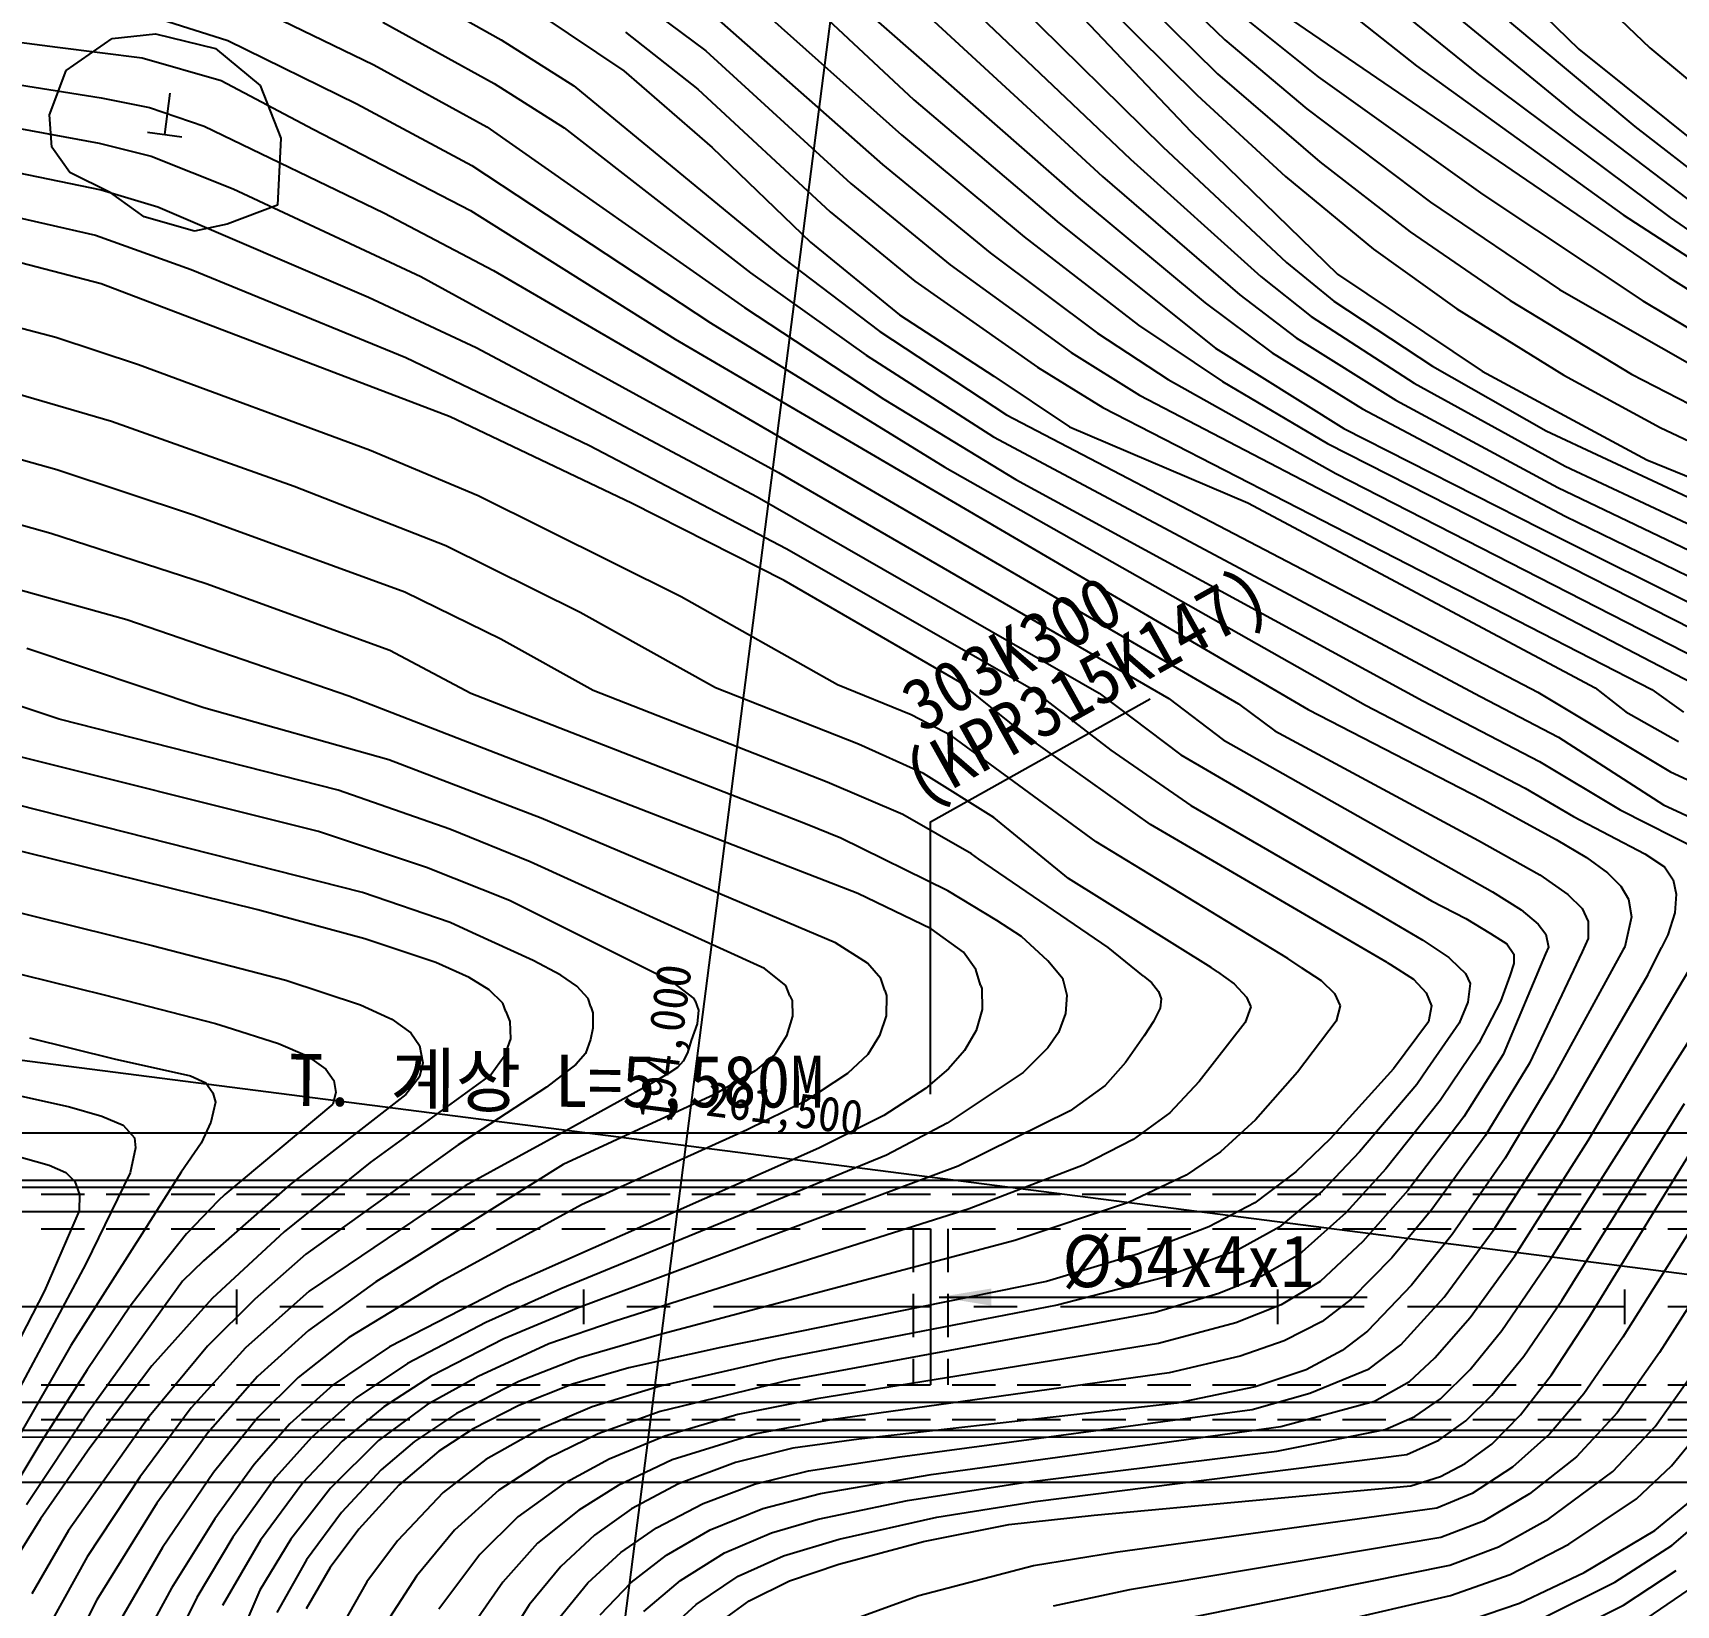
# Model space of a CAD drawing. Header units: millimetres. Extents: x 5094 to 5890, y 1103 to 1807.
# Drawn here: x 5527.5 to 5622.2, y 1453.8 to 1544.4 of the extents above; entities that cross this region are included whole.
import ezdxf
from ezdxf.enums import TextEntityAlignment as Align
from ezdxf.xclip import XClip

# ---------------------------------------------------------------- set-up
doc = ezdxf.new("R2010")
doc.units = ezdxf.units.MM
doc.header["$LTSCALE"] = 10
doc.header["$MEASUREMENT"] = 0
doc.header["$XCLIPFRAME"] = 2
doc.linetypes.add('CENTER', pattern=[2, 1.25, -0.25, 0.25, -0.25])
doc.linetypes.add('HIDDEN', pattern=[0.375, 0.25, -0.125])
doc.layers.add('TZ-BASE', color=253, linetype='Continuous')
doc.layers.add('TZ-CABL', color=4, linetype='Continuous')
doc.styles.add('GR', font='GulimChe.ttf')
doc.styles.add('HANA', font='GulimChe.ttf')
doc.styles.get("Standard").update_dxf_attribs({"font": 'GulimChe.ttf'})
doc.linetypes.add('ZIGZAG', pattern='A,0.0001,-0.2,[131,ltypeshp.shx,S=0.2,R=0,X=-0.2,Y=0],-0.4,[131,ltypeshp.shx,S=0.2,R=180,X=0.2,Y=0],-0.2', length=0.8001)
doc.dimstyles.get("Standard").update_dxf_attribs({"dimtxt": 0.18, "dimasz": 0.18, "dimexe": 0.18, "dimexo": 0.0625, "dimgap": 0.09, "dimtad": 0, "dimtih": 1, "dimtoh": 1, "dimdec": 4, "dimzin": 0, "dimdsep": 46, "dimtxsty": 'Standard', "dimcen": 0.09, "dimadec": 0, "dimazin": 0, "dimtfac": 1, "dimtdec": 4, "dimtofl": 0, "dimtmove": 0, "dimatfit": 3, "dimfxl": 0, "dimtolj": 1, "dimtzin": 0, "dimarcsym": 0})

# ---------------------------------------------------------------- blocks, each defined once
blk = doc.blocks.new('JD-GGKLGFKGFK34FGKL')
at = {"layer": 'TZ-BASE'}
for p, q in [((362.222, -175), (407.649, 178.516)), ((409.966, 99.06, 225), (437.362, 72.49, 225)), ((405.11, 84.399, 218), (416.964, 73.028, 218)), ((403.073, 82.009, 216), (415.377, 69.826, 216)), ((405.074, 82.37, 217), (416.543, 71.069, 217)), ((391.392, 78.971, 211), (408.515, 63.946, 211)), ((401.356, 78.693, 214), (413.386, 66.86, 214)), ((399.364, 77.69, 213), (411.519, 66.146, 213)), ((397.106, 76.935, 212), (409.908, 65.154, 212)), ((420.947, 77.117, 221), (428, 71.522, 221)), ((423.913, 77.233, 222), (431.587, 71.018, 222)), ((436.937, 76.869, 226), (441.463, 72.563, 226)), ((369.527, 76.235, 204), (375.253, 73.028, 204)), ((389.084, 75.804, 209), (398.328, 67.543, 209)), ((391.528, 76.58, 210), (399.048, 69.569, 210)), ((360.883, 74.99, 202), (367.914, 71.577, 202)), ((383.242, 75.222, 207), (387.045, 72.384, 207)), ((386.632, 75.181, 208), (397.233, 65.827, 208)), ((407.781, 75.355, 215), (415.007, 67.734, 215)), ((428.766, 75.639, 223), (437.201, 68.734, 223)), ((355.679, 74.185, 201), (359.505, 72.978, 201)), ((368.447, 74.046, 203), (374.849, 70.502, 203)), ((377.545, 74.453, 205), (382.324, 71.244, 205)), ((418.016, 74.356, 219), (422.34, 70.884, 219)), ((420.378, 74.457, 220), (442.566, 59.327, 220)), ((433.371, 74.054, 224), (440.593, 68.019, 224)), ((344.359, 73.291, 200), (349.698, 72.605, 200)), ((350.196, 71.247, 196.257), (352.839, 73.096, 196.257)), ((352.839, 73.096, 196.257), (355.341, 73.374, 196.257)), ((355.341, 73.374, 196.257), (358.797, 72.514, 196.257)), ((359.505, 72.978, 201), (366.936, 69.333, 201)), ((375.253, 73.028, 204), (379.44, 70.38, 204)), ((382.417, 73.473, 206), (386.589, 70.175, 206)), ((416.964, 73.028, 218), (421.694, 69.038, 218)), ((349.698, 72.605, 200), (354.573, 71.979, 200)), ((354.573, 71.979, 200), (359.127, 70.686, 200)), ((358.797, 72.514, 196.257), (361.371, 70.396, 196.257)), ((387.045, 72.384, 207), (395.416, 64.742, 207)), ((437.362, 72.49, 225), (451.425, 61.205, 225)), ((441.463, 72.563, 226), (450.055, 65.368, 226)), ((339.368, 71.711, 199), (352.207, 69.675, 199)), ((349.237, 68.707, 196.257), (350.196, 71.247, 196.257)), ((367.914, 71.577, 202), (374.433, 68.006, 202)), ((382.324, 71.244, 205), (387.419, 66.814, 205)), ((416.543, 71.069, 217), (422.448, 65.989, 217)), ((428, 71.522, 221), (439.916, 62.928, 221)), ((359.127, 70.686, 200), (364.43, 67.881, 200)), ((361.371, 70.396, 196.257), (362.564, 67.351, 196.257)), ((374.849, 70.502, 203), (378.89, 67.955, 203)), ((379.44, 70.38, 204), (391.443, 60.487, 204)), ((386.589, 70.175, 206), (394.228, 63.104, 206)), ((422.34, 70.884, 219), (431.827, 64.115, 219)), ((431.587, 71.018, 222), (442.63, 62.774, 222)), ((336.373, 69.969, 198), (352.091, 67.064, 198)), ((352.207, 69.675, 199), (354.984, 69.114, 199)), ((355.869, 67.567, 197.834), (356.175, 69.948, 197.834)), ((366.936, 69.333, 201), (373.571, 65.784, 201)), ((399.048, 69.569, 210), (407.418, 62.449, 210)), ((415.377, 69.826, 216), (420.468, 65.143, 216)), ((349.356, 66.834, 196.257), (349.237, 68.707, 196.257)), ((354.984, 69.114, 199), (358.142, 68.041, 199)), ((421.694, 69.038, 218), (428.823, 63.67, 218)), ((437.201, 68.734, 223), (445.368, 62.518, 223)), ((354.878, 67.695, 197.834), (356.861, 67.44, 197.834)), ((358.142, 68.041, 199), (368.504, 63.054, 199)), ((362.564, 67.351, 196.257), (362.368, 63.499, 196.257)), ((364.43, 67.881, 200), (373.5, 63.177, 200)), ((374.433, 68.006, 202), (389.278, 57.595, 202)), ((378.89, 67.955, 203), (389.628, 59.596, 203)), ((398.328, 67.543, 209), (405.399, 61.66, 209)), ((415.007, 67.734, 215), (423.453, 59.525, 215)), ((440.593, 68.019, 224), (448.087, 62.205, 224)), ((350.408, 65.381, 196.257), (349.356, 66.834, 196.257)), ((352.091, 67.064, 198), (355.094, 66.324, 198)), ((355.094, 66.324, 198), (359.813, 64.437, 198)), ((387.419, 66.814, 205), (393.09, 61.367, 205)), ((413.386, 66.86, 214), (420.526, 60.182, 214)), ((345.901, 65.674, 197), (352.207, 64.374, 197)), ((352.762, 64.21, 196.257), (350.408, 65.381, 196.257)), ((373.571, 65.784, 201), (387.326, 56.704, 201)), ((397.233, 65.827, 208), (403.44, 60.742, 208)), ((411.519, 66.146, 213), (419.038, 59.383, 213)), ((422.448, 65.989, 217), (427.643, 61.959, 217)), ((359.813, 64.437, 198), (370.632, 59.378, 198)), ((395.416, 64.742, 207), (401.133, 60.05, 207)), ((409.908, 65.154, 212), (417.824, 58.32, 212)), ((420.468, 65.143, 216), (425.54, 60.951, 216)), ((342.868, 63.827, 196), (351.884, 61.755, 196)), ((352.207, 64.374, 197), (355.475, 63.388, 197)), ((354.691, 62.812, 196.257), (352.762, 64.21, 196.257)), ((362.368, 63.499, 196.257), (359.478, 62.395, 196.257)), ((408.515, 63.946, 211), (415.829, 57.864, 211)), ((428.823, 63.67, 218), (436.255, 58.639, 218)), ((431.827, 64.115, 219), (441.052, 57.983, 219)), ((357.583, 61.996, 196.257), (354.691, 62.812, 196.257)), ((355.475, 63.388, 197), (367.62, 58.187, 197)), ((368.504, 63.054, 199), (374.826, 59.722, 199)), ((373.5, 63.177, 200), (385.291, 55.763, 200)), ((394.228, 63.104, 206), (399.106, 59.117, 206)), ((439.916, 62.928, 221), (467.563, 45.006, 221)), ((442.63, 62.774, 222), (450.343, 57.458, 222)), ((351.884, 61.755, 196), (357.391, 59.789, 196)), ((359.478, 62.395, 196.257), (357.583, 61.996, 196.257)), ((405.399, 61.66, 209), (411.995, 56.574, 209)), ((407.418, 62.449, 210), (416.425, 55.247, 210)), ((427.643, 61.959, 217), (433.406, 58.004, 217)), ((352.213, 58.956, 195), (342.546, 61.467, 195)), ((393.09, 61.367, 205), (398.214, 57.17, 205)), ((403.44, 60.742, 208), (409.633, 56.114, 208)), ((425.54, 60.951, 216), (430.333, 57.516, 216)), ((357.391, 59.789, 196), (369.767, 54.713, 196)), ((374.826, 59.722, 199), (417.745, 34.747, 199)), ((391.443, 60.487, 204), (397.09, 56.207, 204)), ((401.133, 60.05, 207), (408.1, 55.008, 207)), ((420.526, 60.182, 214), (423.255, 57.951, 214)), ((372.318, 51.3, 195), (352.213, 58.956, 195)), ((370.632, 59.378, 198), (391.239, 48.075, 198)), ((389.628, 59.596, 203), (396.289, 54.839, 203)), ((399.106, 59.117, 206), (406.162, 54.15, 206)), ((419.038, 59.383, 213), (421.938, 57.067, 213)), ((423.453, 59.525, 215), (431.801, 53.918, 215)), ((442.566, 59.327, 220), (458.303, 49.335, 220)), ((349.597, 55.857, 194), (342.096, 57.818, 194)), ((367.62, 58.187, 197), (373.818, 55.289, 197)), ((415.829, 57.864, 211), (419.699, 54.978, 211)), ((417.824, 58.32, 212), (421.075, 55.853, 212)), ((423.255, 57.951, 214), (428.928, 54.212, 214)), ((433.406, 58.004, 217), (440.403, 53.754, 217)), ((436.255, 58.639, 218), (457.723, 46.365, 218)), ((441.052, 57.983, 219), (458.506, 47.539, 219)), ((389.278, 57.595, 202), (397.304, 52.315, 202)), ((398.214, 57.17, 205), (403.66, 53.639, 205)), ((421.938, 57.067, 213), (427.884, 53.232, 213)), ((430.333, 57.516, 216), (436.497, 53.704, 216)), ((387.326, 56.704, 201), (400.834, 48.39, 201)), ((397.09, 56.207, 204), (404.374, 51.416, 204)), ((409.633, 56.114, 208), (413.693, 53.446, 208)), ((411.995, 56.574, 209), (416.82, 53.334, 209)), ((354.357, 54.288, 194), (349.597, 55.857, 194)), ((373.818, 55.289, 197), (390.017, 46.675, 197)), ((385.291, 55.763, 200), (421.758, 34.434, 200)), ((408.1, 55.008, 207), (412.042, 52.543, 207)), ((416.425, 55.247, 210), (423.821, 50.626, 210)), ((419.699, 54.978, 211), (424.889, 51.746, 211)), ((421.075, 55.853, 212), (426.823, 52.247, 212)), ((367.668, 49.363, 194), (354.357, 54.288, 194)), ((369.767, 54.713, 196), (380.345, 49.642, 196)), ((396.289, 54.839, 203), (403.631, 50.147, 203)), ((406.162, 54.15, 206), (409.924, 51.825, 206)), ((428.928, 54.212, 214), (435.488, 50.477, 214)), ((352.796, 51.027, 193), (343.953, 53.61, 193)), ((403.66, 53.639, 205), (408.005, 50.721, 205)), ((413.693, 53.446, 208), (423.365, 48.024, 208)), ((416.82, 53.334, 209), (422.879, 49.758, 209)), ((427.884, 53.232, 213), (436.584, 48.444, 213)), ((431.801, 53.918, 215), (441.293, 48.813, 215)), ((436.497, 53.704, 216), (442.05, 50.669, 216)), ((440.403, 53.754, 217), (455.921, 45.726, 217)), ((397.304, 52.315, 202), (404.914, 47.685, 202)), ((412.042, 52.543, 207), (444.818, 35.476, 207)), ((426.823, 52.247, 212), (436.164, 47.221, 212)), ((382.777, 46.31, 195), (372.318, 51.3, 195)), ((404.374, 51.416, 204), (434.999, 35.421, 204)), ((409.924, 51.825, 206), (441.564, 35.572, 206)), ((424.889, 51.746, 211), (436.584, 45.574, 211)), ((349.655, 48.247, 192), (340.761, 50.717, 192)), ((363.328, 47.28, 193), (352.796, 51.027, 193)), ((408.005, 50.721, 205), (418.296, 46.332, 205)), ((423.821, 50.626, 210), (435.17, 44.85, 210)), ((435.488, 50.477, 214), (455.656, 41.071, 214)), ((442.05, 50.669, 216), (453.867, 45.119, 216)), ((373.943, 46.742, 194), (367.668, 49.363, 194)), ((380.345, 49.642, 196), (391.689, 43.701, 196)), ((403.631, 50.147, 203), (431.689, 35.175, 203)), ((422.879, 49.758, 209), (451.328, 35.285, 209)), ((80, 48.597), (700, -31.074)), ((400.834, 48.39, 201), (425.068, 34.681, 201)), ((436.584, 48.444, 213), (454.844, 39.869, 213)), ((441.293, 48.813, 215), (450.525, 45.036, 215)), ((357.594, 45.613, 192), (349.655, 48.247, 192)), ((391.239, 48.075, 198), (413.732, 35.061, 198)), ((404.914, 47.685, 202), (428.378, 34.928, 202)), ((423.365, 48.024, 208), (448.073, 35.38, 208)), ((349.298, 44.567, 191), (339.846, 47.23, 191)), ((372.074, 43.854, 193), (363.328, 47.28, 193)), ((385.628, 40.914, 194), (373.943, 46.742, 194)), ((390.017, 46.675, 197), (409.719, 35.374, 197)), ((436.164, 47.221, 212), (454.862, 38.262, 212)), ((369.71, 41.197, 192), (357.594, 45.613, 192)), ((391.559, 41.852, 195), (382.777, 46.31, 195)), ((418.296, 46.332, 205), (438.309, 35.668, 205)), ((436.584, 45.574, 211), (454.192, 36.989, 211)), ((358.252, 41.676, 191), (349.298, 44.567, 191)), ((435.17, 44.85, 210), (454.582, 35.189, 210)), ((379.817, 40.023, 193), (372.074, 43.854, 193)), ((391.689, 43.701, 196), (405.706, 35.687, 196)), ((353.688, 39.585, 190), (345.269, 41.935, 190)), ((368.852, 37.828, 191), (358.252, 41.676, 191)), ((401.693, 36.001, 195), (391.559, 41.852, 195)), ((375.233, 38.481, 192), (369.71, 41.197, 192)), ((394.649, 35.838, 194), (385.628, 40.914, 194)), ((387.604, 35.675, 193), (379.817, 40.023, 193)), ((366.471, 35.185, 190), (353.688, 39.585, 190)), ((358.133, 34.528, 189), (347.929, 37.941, 189)), ((380.56, 35.512, 192), (375.233, 38.481, 192)), ((373.515, 35.348, 191), (368.852, 37.828, 191)), ((349.796, 33.87, 188), (341.04, 36.771, 188)), ((405.764, 32.724, 195), (401.693, 36.001, 195)), ((395.812, 23.823, 190), (366.471, 35.185, 190)), ((392.804, 27.842, 191), (373.515, 35.348, 191)), ((394.041, 30.238, 192), (380.56, 35.512, 192)), ((395.847, 32.428, 193), (387.604, 35.675, 193)), ((398.88, 34.125, 194), (394.649, 35.838, 194)), ((405.706, 35.687, 196), (410.389, 32.079, 196)), ((409.719, 35.374, 197), (414.436, 31.803, 197)), ((413.732, 35.061, 198), (416.876, 32.68, 198)), ((431.689, 35.175, 203), (436.188, 32.828, 203)), ((434.999, 35.421, 204), (442.639, 30.829, 204)), ((438.309, 35.668, 205), (440.072, 34.296, 205)), ((441.564, 35.572, 206), (443.391, 34.28, 206)), ((368.786, 31.52, 189), (358.133, 34.528, 189)), ((401.215, 32.914, 194), (398.88, 34.125, 194)), ((417.745, 34.747, 199), (419.841, 33.198, 199)), ((421.758, 34.434, 200), (431.787, 29.258, 200)), ((425.068, 34.681, 201), (434.273, 29.893, 201)), ((428.378, 34.928, 202), (435.094, 31.434, 202)), ((440.072, 34.296, 205), (443.112, 32.572, 205)), ((364.73, 27.385, 187), (341.458, 33.212, 187)), ((365.874, 29.785, 188), (349.796, 33.87, 188)), ((419.841, 33.198, 199), (431.586, 26.882, 199)), ((367.269, 23.874, 186), (333.121, 32.554, 186)), ((399.603, 30.74, 193), (395.847, 32.428, 193)), ((409.558, 26.793, 194), (401.215, 32.914, 194)), ((412.682, 27.79, 195), (405.764, 32.724, 195)), ((416.876, 32.68, 198), (432.398, 23.915, 198)), ((436.188, 32.828, 203), (442.235, 28.928, 203)), ((361.234, 22.874, 185), (324.783, 31.896, 185)), ((377.572, 28.157, 189), (368.786, 31.52, 189)), ((410.389, 32.079, 196), (415.001, 28.892, 196)), ((414.436, 31.803, 197), (428.876, 23.404, 197)), ((435.094, 31.434, 202), (439.751, 28.643, 202)), ((403.647, 28.203, 193), (399.603, 30.74, 193)), ((442.639, 30.829, 204), (449.492, 27.693, 204)), ((372.299, 27.524, 188), (365.874, 29.785, 188)), ((398.4, 28.368, 192), (394.041, 30.238, 192)), ((434.273, 29.893, 201), (437.059, 28.265, 201)), ((323.39, 28.703, 184), (355.145, 20.821, 184)), ((415.001, 28.892, 196), (425.436, 22.856, 196)), ((431.787, 29.258, 200), (436.065, 26.941, 200)), ((439.751, 28.643, 202), (444.372, 26.301, 202)), ((442.235, 28.928, 203), (446.961, 26.746, 203)), ((376.928, 25.653, 188), (372.299, 27.524, 188)), ((394.531, 20.975, 189), (377.572, 28.157, 189)), ((394.831, 27.013, 191), (392.804, 27.842, 191)), ((402.365, 26.097, 192), (398.4, 28.368, 192)), ((407.95, 24.691, 193), (403.647, 28.203, 193)), ((426.318, 19.837, 195), (412.682, 27.79, 195)), ((437.059, 28.265, 201), (441.174, 26.104, 201)), ((370.966, 25.324, 187), (364.73, 27.385, 187)), ((401.003, 23.978, 191), (394.831, 27.013, 191)), ((420.589, 20.071, 194), (409.558, 26.793, 194)), ((431.586, 26.882, 199), (435.126, 24.888, 199)), ((436.065, 26.941, 200), (437.799, 25.892, 200)), ((390.439, 19.506, 188), (376.928, 25.653, 188)), ((402.791, 25.793, 192), (402.365, 26.097, 192)), ((410.236, 20.7, 192), (402.791, 25.793, 192)), ((437.799, 25.892, 200), (439.009, 25.015, 200)), ((441.174, 26.104, 201), (442.293, 25.353, 201)), ((321.997, 25.511, 183), (352.389, 17.978, 183)), ((375.734, 23.411, 187), (370.966, 25.324, 187)), ((416.182, 19.553, 193), (407.95, 24.691, 193)), ((435.126, 24.888, 199), (436.731, 23.757, 199)), ((439.009, 25.015, 200), (439.792, 24.238, 200)), ((442.293, 25.353, 201), (442.805, 24.613, 201)), ((372.326, 22.155, 186), (367.269, 23.874, 186)), ((400.039, 21.774, 190), (395.812, 23.823, 190)), ((403.821, 22.266, 191), (401.003, 23.978, 191)), ((432.398, 23.915, 198), (434.033, 22.881, 198)), ((436.731, 23.757, 199), (437.548, 22.946, 199)), ((439.792, 24.238, 200), (440.23, 23.499, 200)), ((442.805, 24.613, 201), (442.968, 23.782, 201)), ((442.968, 23.782, 201), (442.898, 22.711, 201)), ((367.409, 21.211, 185), (361.234, 22.874, 185)), ((385.145, 18.712, 187), (375.734, 23.411, 187)), ((425.436, 22.856, 196), (428.384, 21.135, 196)), ((428.876, 23.404, 197), (430.849, 22.375, 197)), ((434.033, 22.881, 198), (435.014, 22.052, 198)), ((437.548, 22.946, 199), (437.906, 22.211, 199)), ((440.23, 23.499, 200), (440.407, 22.48, 200)), ((373.605, 21.556, 186), (372.326, 22.155, 186)), ((405.255, 21.34, 191), (403.821, 22.266, 191)), ((430.849, 22.375, 197), (432.28, 21.511, 197)), ((435.014, 22.052, 198), (435.464, 21.472, 198)), ((437.906, 22.211, 199), (437.91, 21.218, 199)), ((440.407, 22.48, 200), (440.01, 20.755, 200)), ((442.898, 22.711, 201), (442.486, 21.43, 201)), ((371.494, 19.845, 185), (367.409, 21.211, 185)), ((377.102, 19.959, 186), (373.605, 21.556, 186)), ((396.378, 19.796, 189), (394.531, 20.975, 189)), ((401.898, 20.439, 190), (400.039, 21.774, 190)), ((406.762, 19.932, 191), (405.255, 21.34, 191)), ((428.384, 21.135, 196), (429.875, 20.133, 196)), ((432.28, 21.511, 197), (433.217, 20.918, 197)), ((433.217, 20.918, 197), (433.613, 20.328, 197)), ((435.464, 21.472, 198), (435.611, 20.733, 198)), ((435.737, 2.75, 203), (447.302, 20.998, 203)), ((437.91, 21.218, 199), (437.552, 20.459, 199)), ((437.898, 9.586, 202), (444.571, 20.847, 202)), ((457.373, 21.556, 207), (442.022, -2.633, 207)), ((442.486, 21.43, 201), (442.13, 20.712, 201)), ((355.145, 20.821, 184), (362.845, 18.817, 184)), ((378.705, 19.117, 186), (377.102, 19.959, 186)), ((402.607, 19.439, 190), (401.898, 20.439, 190)), ((407.638, 18.874, 191), (406.762, 19.932, 191)), ((412.284, 19.06, 192), (410.236, 20.7, 192)), ((421.368, 19.563, 194), (420.589, 20.071, 194)), ((429.875, 20.133, 196), (429.972, 20.039, 196)), ((429.972, 20.039, 196), (430.836, 19.2, 196)), ((435.447, 20.342, 198), (433.006, 14.543, 198)), ((433.613, 20.241, 197), (433.612, 19.788, 197)), ((433.613, 20.328, 197), (433.613, 20.241, 197)), ((437.552, 20.459, 199), (434.522, 14.044, 199)), ((435.611, 20.733, 198), (435.447, 20.342, 198)), ((439.919, 20.59, 200), (435.875, 13.178, 200)), ((440.01, 20.755, 200), (439.919, 20.59, 200)), ((441.359, 19.16, 201), (442.13, 20.712, 201)), ((373.424, 18.976, 185), (371.494, 19.845, 185)), ((374.574, 18.264, 185), (373.424, 18.976, 185)), ((379.618, 18.482, 186), (378.705, 19.117, 186)), ((391.655, 18.51, 188), (390.439, 19.506, 188)), ((397.134, 18.919, 189), (396.378, 19.796, 189)), ((402.89, 18.54, 190), (402.607, 19.439, 190)), ((412.284, 19.06, 192), (412.745, 18.69, 192)), ((416.547, 19.296, 193), (416.182, 19.553, 193)), ((416.547, 19.296, 193), (417.509, 18.616, 193)), ((421.368, 19.563, 194), (422.521, 18.81, 194)), ((426.318, 19.837, 195), (426.507, 19.726, 195)), ((426.507, 19.726, 195), (427.833, 18.877, 195)), ((430.836, 19.2, 196), (431.099, 18.626, 196)), ((433.385, 19.075, 197), (432.857, 17.591, 197)), ((433.612, 19.788, 197), (433.385, 19.075, 197)), ((436.367, 10.52, 201), (441.359, 19.16, 201)), ((362.845, 18.817, 184), (367.145, 17.41, 184)), ((375.35, 17.502, 185), (374.574, 18.264, 185)), ((380.281, 17.761, 186), (379.618, 18.482, 186)), ((386.39, 17.775, 187), (385.145, 18.712, 187)), ((391.904, 17.931, 188), (391.655, 18.51, 188)), ((397.369, 18.234, 189), (397.134, 18.919, 189)), ((397.369, 18.234, 189), (397.468, 17.943, 189)), ((402.89, 18.54, 190), (402.953, 18.337, 190)), ((402.953, 18.337, 190), (402.987, 17.13, 190)), ((407.656, 18.803, 191), (407.638, 18.874, 191)), ((407.656, 18.803, 191), (407.859, 17.968, 191)), ((412.745, 18.69, 192), (413.15, 18.166, 192)), ((413.15, 18.166, 192), (413.299, 17.742, 192)), ((417.509, 18.616, 193), (418.21, 17.844, 193)), ((422.521, 18.81, 194), (423.285, 18.056, 194)), ((423.285, 18.056, 194), (423.619, 17.351, 194)), ((427.833, 18.877, 195), (428.564, 18.087, 195)), ((428.564, 18.087, 195), (428.881, 17.349, 195)), ((431.099, 18.626, 196), (430.963, 17.564, 196)), ((352.389, 17.978, 183), (358.793, 16.329, 183)), ((367.145, 17.41, 184), (368.795, 16.652, 184)), ((375.535, 17.025, 185), (375.35, 17.502, 185)), ((380.422, 17.296, 186), (380.281, 17.761, 186)), ((380.422, 17.296, 186), (380.533, 16.933, 186)), ((386.441, 17.629, 187), (386.39, 17.775, 187)), ((386.441, 17.629, 187), (386.628, 17.09, 187)), ((386.628, 17.09, 187), (386.55, 16.31, 187)), ((391.904, 17.931, 188), (392.028, 17.645, 188)), ((392.028, 17.645, 188), (392.042, 16.759, 188)), ((397.468, 17.943, 189), (397.45, 16.767, 189)), ((402.987, 17.13, 190), (402.635, 15.918, 190)), ((407.859, 17.968, 191), (407.789, 16.898, 191)), ((413.23, 17.211, 192), (412.862, 16.448, 192)), ((413.299, 17.742, 192), (413.23, 17.211, 192)), ((418.461, 17.296, 193), (418.129, 16.379, 193)), ((418.21, 17.844, 193), (418.461, 17.296, 193)), ((423.619, 17.351, 194), (423.374, 16.456, 194)), ((428.881, 17.349, 195), (428.695, 16.423, 195)), ((430.963, 17.564, 196), (430.469, 16.345, 196)), ((432.857, 17.591, 197), (431.603, 15.187, 197)), ((358.793, 16.329, 183), (359.412, 16.132, 183)), ((359.412, 16.132, 183), (362.423, 15.174, 183)), ((368.795, 16.652, 184), (368.95, 16.581, 184)), ((368.95, 16.581, 184), (370.05, 15.781, 184)), ((375.535, 17.025, 185), (375.76, 16.445, 185)), ((375.76, 16.445, 185), (375.791, 15.446, 185)), ((380.533, 16.933, 186), (380.54, 16.057, 186)), ((386.55, 16.31, 187), (386.208, 15.348, 187)), ((392.042, 16.759, 188), (391.703, 15.613, 188)), ((397.45, 16.767, 189), (397.068, 15.63, 189)), ((407.789, 16.898, 191), (407.379, 15.803, 191)), ((412.862, 16.448, 192), (412.317, 15.62, 192)), ((418.129, 16.379, 193), (415.488, 12.976, 193)), ((423.374, 16.456, 194), (421.156, 13.515, 194)), ((428.695, 16.423, 195), (426.679, 13.711, 195)), ((430.469, 16.345, 196), (428.646, 13.712, 196)), ((348.087, 15.505, 182), (352.948, 14.3, 182)), ((362.423, 15.174, 183), (364.074, 14.459, 183)), ((370.05, 15.781, 184), (370.545, 15.062, 184)), ((375.791, 15.446, 185), (375.431, 14.423, 185)), ((380.415, 15.397, 186), (380.114, 14.601, 186)), ((380.54, 16.057, 186), (380.415, 15.397, 186)), ((386.208, 15.348, 187), (386.007, 14.639, 187)), ((391.703, 15.613, 188), (391.039, 14.547, 188)), ((397.068, 15.63, 189), (396.385, 14.541, 189)), ((402.635, 15.918, 190), (401.97, 14.779, 190)), ((407.379, 15.803, 191), (406.77, 14.916, 191)), ((412.317, 15.62, 192), (411.24, 14.081, 192)), ((431.603, 15.187, 197), (429.496, 12.06, 197)), ((352.948, 14.3, 182), (357.354, 13.32, 182)), ((364.074, 14.459, 183), (365.146, 13.703, 183)), ((370.545, 15.062, 184), (370.739, 14.067, 184)), ((375.431, 14.423, 185), (374.682, 13.394, 185)), ((380.114, 14.601, 186), (379.553, 13.957, 186)), ((386.007, 14.639, 187), (385.746, 14.155, 187)), ((391.039, 14.547, 188), (389.895, 13.591, 188)), ((396.385, 14.541, 189), (395.223, 13.437, 189)), ((401.97, 14.779, 190), (401.034, 13.712, 190)), ((406.77, 14.916, 191), (405.338, 13.512, 191)), ((433.006, 14.543, 198), (430.731, 10.954, 198)), ((357.354, 13.32, 182), (358.241, 12.912, 182)), ((365.146, 13.703, 183), (365.608, 13.034, 183)), ((374.682, 13.394, 185), (367.711, 8.319, 185)), ((370.739, 14.067, 184), (370.555, 13.255, 184)), ((379.553, 13.957, 186), (377.875, 12.661, 186)), ((384.858, 13.434, 187), (383.568, 12.685, 187)), ((385.422, 13.799, 187), (384.858, 13.434, 187)), ((385.746, 14.155, 187), (385.422, 13.799, 187)), ((389.895, 13.591, 188), (387.554, 12.236, 188)), ((395.223, 13.437, 189), (392.799, 11.859, 189)), ((401.034, 13.712, 190), (399.713, 12.588, 190)), ((405.338, 13.512, 191), (400.962, 10.59, 191)), ((411.24, 14.081, 192), (410.072, 12.757, 192)), ((421.156, 13.515, 194), (418.726, 10.77, 194)), ((426.679, 13.711, 195), (423.027, 9.679, 195)), ((428.646, 13.712, 196), (428.032, 12.808, 196)), ((434.522, 14.044, 199), (431.97, 9.859, 199)), ((345.714, 12.572, 181), (350.374, 11.518, 181)), ((358.241, 12.912, 182), (358.636, 12.334, 182)), ((358.636, 12.334, 182), (358.8, 11.785, 182)), ((365.727, 12.355, 183), (365.559, 11.678, 183)), ((365.608, 13.034, 183), (365.727, 12.355, 183)), ((370.555, 13.255, 184), (369.772, 12.234, 184)), ((377.875, 12.661, 186), (372.786, 9.333, 186)), ((383.568, 12.685, 187), (379.37, 10.361, 187)), ((399.713, 12.588, 190), (397.307, 11.023, 190)), ((410.072, 12.757, 192), (408.059, 11.303, 192)), ((415.488, 12.976, 193), (413.789, 11.175, 193)), ((428.032, 12.808, 196), (424.73, 8.925, 196)), ((435.875, 13.178, 200), (433.117, 8.562, 200)), ((350.374, 11.518, 181), (352.242, 10.985, 181)), ((358.8, 11.785, 182), (358.536, 10.645, 182)), ((365.559, 11.678, 183), (359.327, 6.466, 183)), ((369.772, 12.234, 184), (363.101, 7.053, 184)), ((387.554, 12.236, 188), (378.838, 8.198, 188)), ((392.799, 11.859, 189), (389.443, 10.2, 189)), ((429.382, 11.881, 197), (426.236, 7.958, 197)), ((429.496, 12.06, 197), (429.382, 11.881, 197)), ((436.381, 0.357, 204), (443.451, 11.718, 204)), ((448.282, 11.562, 206), (439.903, -1.748, 206)), ((352.242, 10.985, 181), (353.468, 10.476, 181)), ((353.468, 10.476, 181), (354.137, 9.744, 181)), ((358.536, 10.645, 182), (357.969, 9.428, 182)), ((397.307, 11.023, 190), (393.558, 9.147, 190)), ((400.962, 10.59, 191), (397.473, 8.743, 191)), ((408.059, 11.303, 192), (401.603, 8.107, 192)), ((413.789, 11.175, 193), (411.681, 9.632, 193)), ((418.726, 10.77, 194), (416.718, 8.938, 194)), ((430.731, 10.954, 198), (427.508, 6.711, 198)), ((432.492, 4.464, 201), (436.367, 10.52, 201)), ((700, 10), (80, 10)), ((700, 10), (80, 10)), ((354.137, 9.744, 181), (354.178, 9.152, 181)), ((379.37, 10.361, 187), (373.179, 6.97, 187)), ((389.443, 10.2, 189), (379.885, 5.871, 189)), ((411.681, 9.632, 193), (408.804, 8.163, 193)), ((423.027, 9.679, 195), (421.05, 7.779, 195)), ((431.97, 9.859, 199), (428.896, 5.604, 199)), ((433.673, 2.935, 202), (437.898, 9.586, 202)), ((437.894, -0.704, 205), (444.674, 10.338, 205)), ((347.098, 8.757, 180), (349.213, 8.165, 180)), ((354.178, 9.152, 181), (353.877, 7.725, 181)), ((357.969, 9.428, 182), (356.815, 7.758, 182)), ((372.786, 9.333, 186), (363.998, 3.025, 186)), ((393.558, 9.147, 190), (375.658, 1.203, 190)), ((397.473, 8.743, 191), (378.699, 1.04, 191)), ((416.718, 8.938, 194), (414.728, 7.591, 194)), ((424.73, 8.925, 196), (422.564, 6.672, 196)), ((433.117, 8.562, 200), (430.059, 4.164, 200)), ((349.213, 8.165, 180), (350.173, 7.734, 180)), ((350.173, 7.734, 180), (350.688, 7.221, 180)), ((353.877, 7.725, 181), (351.328, 2.478, 181)), ((356.815, 7.758, 182), (354.681, 4.395, 182)), ((367.711, 8.319, 185), (362.745, 4.32, 185)), ((378.838, 8.198, 188), (368.036, 1.43, 188)), ((401.603, 8.107, 192), (379.606, -0.095, 192)), ((408.804, 8.163, 193), (402.231, 5.649, 193)), ((414.728, 7.591, 194), (411.404, 6.012, 194)), ((421.05, 7.779, 195), (418.7, 5.991, 195)), ((426.236, 7.958, 197), (423.939, 5.423, 197)), ((80, 7.296), (700, 7.293)), ((80, 6.896), (700, 6.893)), ((350.688, 7.221, 180), (350.95, 6.467, 180)), ((363.101, 7.053, 184), (358.104, 2.654, 184)), ((373.179, 6.97, 187), (364.201, 0.907, 187)), ((422.564, 6.672, 196), (420.096, 4.596, 196)), ((427.508, 6.711, 198), (424.913, 3.754, 198)), ((350.95, 6.467, 180), (350.946, 5.524, 180)), ((358.947, 6.104, 183), (357.121, 4.199, 183)), ((359.327, 6.466, 183), (358.947, 6.104, 183)), ((379.885, 5.871, 189), (371.625, 1.352, 189)), ((411.404, 6.012, 194), (404.868, 3.811, 194)), ((418.7, 5.991, 195), (416.035, 4.601, 195)), ((350.946, 5.524, 180), (348.936, 0.926, 180)), ((402.231, 5.649, 193), (381.825, -0.823, 193)), ((423.939, 5.423, 197), (421.224, 2.989, 197)), ((428.896, 5.604, 199), (426.59, 2.813, 199)), ((354.681, 4.395, 182), (350.466, -2.226, 182)), ((357.121, 4.199, 183), (355.649, 2.335, 183)), ((362.745, 4.32, 185), (358.606, 0.479, 185)), ((404.868, 3.811, 194), (384.501, -1.576, 194)), ((416.035, 4.601, 195), (411.997, 3.048, 195)), ((420.096, 4.596, 196), (417.7, 3.271, 196)), ((430.059, 4.164, 200), (427.727, 1.246, 200)), ((429.61, 0.555, 201), (432.492, 4.464, 201)), ((363.998, 3.025, 186), (361.055, 0.448, 186)), ((411.997, 3.048, 195), (406.689, 1.456, 195)), ((417.7, 3.271, 196), (413.44, 1.679, 196)), ((421.224, 2.989, 197), (419.097, 1.763, 197)), ((424.913, 3.754, 198), (422.451, 1.462, 198)), ((431.107, -0.623, 202), (433.673, 2.935, 202)), ((351.328, 2.478, 181), (343.667, -11.837, 181)), ((355.649, 2.335, 183), (353.887, 0.039, 183)), ((358.104, 2.654, 184), (356.896, 1.476, 184)), ((426.59, 2.813, 199), (424.246, 0.438, 199)), ((432.926, -1.365, 203), (435.737, 2.75, 203)), ((356.896, 1.476, 184), (351.491, -6.018, 184)), ((360, 1), (360, -1)), ((368.036, 1.43, 188), (364.151, -1.371, 188)), ((371.625, 1.352, 189), (366.485, -1.77, 189)), ((375.658, 1.203, 190), (368.823, -2.315, 190)), ((378.699, 1.04, 191), (374.373, -0.913, 191)), ((380, 1), (380, -1)), ((406.689, 1.456, 195), (387.928, -2.346, 195)), ((400, 1), (400, -1)), ((413.44, 1.679, 196), (407.31, 0.102, 196)), ((419.097, 1.763, 197), (416.612, 0.76, 197)), ((420, 1), (420, -1)), ((422.451, 1.462, 198), (420.204, 0.112, 198)), ((427.727, 1.246, 200), (425.186, -1.399, 200)), ((440, 1), (440, -1)), ((348.936, 0.926, 180), (336.713, -22.886, 180)), ((353.887, 0.039, 183), (351.402, -3.625, 183)), ((358.606, 0.479, 185), (355.127, -3.412, 185)), ((361.055, 0.448, 186), (358.343, -2.275, 186)), ((364.201, 0.907, 187), (360.52, -2.365, 187)), ((407.31, 0.102, 196), (391.222, -3.021, 196)), ((416.612, 0.76, 197), (412.957, -0.339, 197)), ((420.204, 0.112, 198), (417.596, -0.928, 198)), ((424.246, 0.438, 199), (422.569, -0.852, 199)), ((427.101, -2.188, 201), (429.61, 0.555, 201)), ((434.201, -2.843, 204), (436.381, 0.357, 204)), ((374.373, -0.913, 191), (369.864, -3.263, 191)), ((379.606, -0.095, 192), (375.411, -1.848, 192)), ((381.825, -0.823, 193), (378.009, -2.144, 193)), ((412.957, -0.339, 197), (391.871, -4.237, 197)), ((417.596, -0.928, 198), (413.144, -2.116, 198)), ((422.569, -0.852, 199), (420.375, -1.961, 199)), ((429.069, -2.944, 202), (431.107, -0.623, 202)), ((435.794, -3.924, 205), (437.894, -0.704, 205)), ((364.151, -1.371, 188), (361.217, -4.015, 188)), ((366.485, -1.77, 189), (363.552, -4.079, 189)), ((375.411, -1.848, 192), (371.222, -3.997, 192)), ((384.501, -1.576, 194), (379.736, -2.96, 194)), ((425.186, -1.399, 200), (423.727, -2.525, 200)), ((431.097, -3.612, 203), (432.926, -1.365, 203)), ((439.903, -1.748, 206), (437.656, -5.022, 206)), ((350.466, -2.226, 182), (346.03, -9.94, 182)), ((358.343, -2.275, 186), (354.973, -6.328, 186)), ((360.52, -2.365, 187), (357.396, -5.829, 187)), ((368.823, -2.315, 190), (365.572, -4.506, 190)), ((378.009, -2.144, 193), (373.935, -4.015, 193)), ((387.928, -2.346, 195), (382.622, -3.52, 195)), ((413.144, -2.116, 198), (393.459, -5.299, 198)), ((420.375, -1.961, 199), (417.857, -2.845, 199)), ((423.727, -2.525, 200), (421.642, -3.643, 200)), ((425.287, -3.574, 201), (427.101, -2.188, 201)), ((442.022, -2.633, 207), (439.581, -6.105, 207)), ((351.402, -3.625, 183), (348.731, -7.828, 183)), ((355.127, -3.412, 185), (351.563, -8.137, 185)), ((369.864, -3.263, 191), (366.907, -5.257, 191)), ((379.736, -2.96, 194), (376.273, -4.312, 194)), ((382.622, -3.52, 195), (379.364, -4.461, 195)), ((391.222, -3.021, 196), (384.427, -4.572, 196)), ((417.857, -2.845, 199), (413.749, -3.802, 199)), ((421.642, -3.643, 200), (418.72, -4.621, 200)), ((421.858, -4.982, 201), (425.287, -3.574, 201)), ((427.608, -4.304, 202), (429.069, -2.944, 202)), ((429.395, -5.31, 203), (431.097, -3.612, 203)), ((432.358, -5.098, 204), (434.201, -2.843, 204)), ((361.217, -4.015, 188), (358.348, -7.26, 188)), ((363.552, -4.079, 189), (361.244, -6.381, 189)), ((365.572, -4.506, 190), (363.088, -6.741, 190)), ((371.222, -3.997, 192), (368.5, -5.76, 192)), ((373.935, -4.015, 193), (370.979, -5.645, 193)), ((376.273, -4.312, 194), (372.69, -6.144, 194)), ((379.364, -4.461, 195), (376.268, -5.687, 195)), ((384.427, -4.572, 196), (380.507, -5.767, 196)), ((391.871, -4.237, 197), (384.426, -6.041, 197)), ((413.749, -3.802, 199), (394.253, -6.524, 199)), ((418.72, -4.621, 200), (414.203, -5.56, 200)), ((425.594, -5.443, 202), (427.608, -4.304, 202)), ((434.01, -6.221, 205), (435.794, -3.924, 205)), ((441.758, -6.901, 208), (443.922, -3.864, 208)), ((366.907, -5.257, 191), (364.343, -7.521, 191)), ((370.979, -5.645, 193), (368.188, -7.7, 193)), ((393.459, -5.299, 198), (388.889, -6.209, 198)), ((414.203, -5.56, 200), (395.868, -7.63, 200)), ((418.545, -5.915, 201), (421.858, -4.982, 201)), ((420.184, -6.903, 202), (425.594, -5.443, 202)), ((427.917, -6.323, 203), (429.395, -5.31, 203)), ((430.861, -6.576, 204), (432.358, -5.098, 204)), ((437.656, -5.022, 206), (435.683, -7.336, 206)), ((351.491, -6.018, 184), (347.898, -11.413, 184)), ((354.973, -6.328, 186), (350.333, -12.894, 186)), ((357.396, -5.829, 187), (354.431, -9.826, 187)), ((361.244, -6.381, 189), (358.685, -9.547, 189)), ((368.5, -5.76, 192), (366.092, -7.748, 192)), ((372.69, -6.144, 194), (370.274, -7.768, 194)), ((376.268, -5.687, 195), (373.653, -7.039, 195)), ((380.507, -5.767, 196), (377.483, -7.046, 196)), ((384.426, -6.041, 197), (380.848, -7.326, 197)), ((388.889, -6.209, 198), (384.692, -7.454, 198)), ((394.253, -6.524, 199), (389.954, -7.319, 199)), ((398.237, -8.645, 201), (418.545, -5.915, 201)), ((426.213, -7.082, 203), (427.917, -6.323, 203)), ((429.301, -7.695, 204), (430.861, -6.576, 204)), ((432.342, -7.916, 205), (434.01, -6.221, 205)), ((439.581, -6.105, 207), (437.234, -8.655, 207)), ((80, -7.104), (700, -7.107)), ((80, -7.504), (700, -7.507)), ((358.348, -7.26, 188), (355.422, -11.314, 188)), ((363.088, -6.741, 190), (361.026, -9.09, 190)), ((364.343, -7.521, 191), (362.261, -9.844, 191)), ((373.653, -7.039, 195), (371.663, -8.326, 195)), ((377.483, -7.046, 196), (374.384, -8.804, 196)), ((380.848, -7.326, 197), (377.938, -8.745, 197)), ((384.692, -7.454, 198), (381.481, -8.781, 198)), ((389.954, -7.319, 199), (385.119, -8.823, 199)), ((400.04, -9.66, 202), (420.184, -6.903, 202)), ((419.954, -8.325, 203), (426.213, -7.082, 203)), ((435.683, -7.336, 206), (433.536, -9.239, 206)), ((439.328, -9.498, 208), (441.758, -6.901, 208)), ((442.707, -9.164, 209), (444.466, -7.023, 209)), ((348.731, -7.828, 183), (345.942, -12.435, 183)), ((351.563, -8.137, 185), (348.717, -12.228, 185)), ((366.092, -7.748, 192), (363.828, -10.152, 192)), ((368.188, -7.7, 193), (365.424, -10.457, 193)), ((370.274, -7.768, 194), (368.349, -9.389, 194)), ((371.663, -8.326, 195), (369.354, -10.284, 195)), ((392.069, -8.157, 200), (388.762, -8.966, 200)), ((395.868, -7.63, 200), (392.069, -8.157, 200)), ((405.352, -10.122, 203), (419.954, -8.325, 203)), ((406.034, -11.224, 204), (427.455, -8.52, 204)), ((427.455, -8.52, 204), (429.301, -7.695, 204)), ((430.815, -9.032, 205), (432.342, -7.916, 205)), ((361.026, -9.09, 190), (358.761, -12.23, 190)), ((368.349, -9.389, 194), (366.064, -11.853, 194)), ((374.384, -8.804, 196), (371.925, -10.71, 196)), ((377.938, -8.745, 197), (375.122, -10.569, 197)), ((381.481, -8.781, 198), (378.832, -10.23, 198)), ((385.119, -8.823, 199), (382.008, -10.294, 199)), ((388.762, -8.966, 200), (385.472, -10.212, 200)), ((389.851, -10.23, 201), (392.978, -9.464, 201)), ((392.978, -9.464, 201), (398.237, -8.645, 201)), ((429.4, -9.783, 205), (430.815, -9.032, 205)), ((433.536, -9.239, 206), (431.214, -10.756, 206)), ((437.234, -8.655, 207), (434.524, -10.776, 207)), ((440.69, -11.068, 209), (442.707, -9.164, 209)), ((80, -10.104), (700, -10.107)), ((80, -10.104), (700, -10.107)), ((354.431, -9.826, 187), (351.395, -14.413, 187)), ((358.685, -9.547, 189), (355.745, -13.882, 189)), ((362.261, -9.844, 191), (359.802, -13.282, 191)), ((363.828, -10.152, 192), (361.392, -13.452, 192)), ((369.354, -10.284, 195), (367.065, -12.814, 195)), ((378.832, -10.23, 198), (376.214, -12.11, 198)), ((382.008, -10.294, 199), (379.726, -11.714, 199)), ((385.472, -10.212, 200), (382.773, -11.652, 200)), ((386.895, -11.336, 201), (389.851, -10.23, 201)), ((393.661, -10.768, 202), (400.04, -9.66, 202)), ((398.67, -11.161, 203), (405.352, -10.122, 203)), ((409.437, -12.002, 205), (427.686, -10.327, 205)), ((427.686, -10.327, 205), (429.4, -9.783, 205)), ((435.641, -12.227, 208), (439.328, -9.498, 208)), ((355.422, -11.314, 188), (351.955, -16.888, 188)), ((365.424, -10.457, 193), (363.138, -13.398, 193)), ((371.925, -10.71, 196), (369.281, -13.492, 196)), ((375.122, -10.569, 197), (372.566, -12.88, 197)), ((384.219, -12.738, 201), (386.895, -11.336, 201)), ((390.347, -11.63, 202), (393.661, -10.768, 202)), ((393.532, -12.243, 203), (398.67, -11.161, 203)), ((400.372, -12.124, 204), (406.034, -11.224, 204)), ((431.214, -10.756, 206), (429.174, -11.611, 206)), ((434.524, -10.776, 207), (431.876, -12.351, 207)), ((436.789, -13.677, 209), (440.69, -11.068, 209)), ((441.739, -12.888, 210), (443.924, -11.106, 210)), ((348.717, -12.228, 185), (347.136, -14.762, 185)), ((358.761, -12.23, 190), (356.263, -16.216, 190)), ((366.064, -11.853, 194), (364.037, -14.591, 194)), ((376.214, -12.11, 198), (374.038, -14.276, 198)), ((379.726, -11.714, 199), (377.362, -13.626, 199)), ((382.773, -11.652, 200), (380.64, -13.156, 200)), ((387.31, -12.856, 202), (390.347, -11.63, 202)), ((390.843, -13.029, 203), (393.532, -12.243, 203)), ((394.739, -13.396, 204), (400.372, -12.124, 204)), ((404.523, -12.551, 205), (409.437, -12.002, 205)), ((429.174, -11.611, 206), (410.662, -14.155, 206)), ((432.741, -13.84, 208), (435.641, -12.227, 208)), ((442.72, -13.754, 211), (445.318, -11.529, 211)), ((350.333, -12.894, 186), (348.215, -16.536, 186)), ((367.065, -12.814, 195), (365.408, -15.027, 195)), ((372.566, -12.88, 197), (370.38, -15.528, 197)), ((380.64, -13.156, 200), (378.689, -14.962, 200)), ((382.161, -14.168, 201), (384.219, -12.738, 201)), ((384.781, -14.322, 202), (387.31, -12.856, 202)), ((388.137, -14.188, 203), (390.843, -13.029, 203)), ((399.604, -13.52, 205), (404.523, -12.551, 205)), ((431.876, -12.351, 207), (429.403, -13.303, 207)), ((437.68, -15.316, 210), (441.739, -12.888, 210)), ((355.745, -13.882, 189), (352.956, -18.673, 189)), ((359.802, -13.282, 191), (357.725, -16.755, 191)), ((361.392, -13.452, 192), (359.196, -17.22, 192)), ((363.138, -13.398, 193), (361.353, -16.336, 193)), ((369.281, -13.492, 196), (367.514, -15.854, 196)), ((377.362, -13.626, 199), (375.354, -15.865, 199)), ((380.247, -15.908, 201), (382.161, -14.168, 201)), ((385.587, -15.768, 203), (388.137, -14.188, 203)), ((391.535, -14.359, 204), (394.739, -13.396, 204)), ((394.726, -14.831, 205), (399.604, -13.52, 205)), ((410.662, -14.155, 206), (405.932, -14.929, 206)), ((429.403, -13.303, 207), (411.472, -16.314, 207)), ((429.93, -14.896, 208), (432.741, -13.84, 208)), ((433.403, -15.428, 209), (436.789, -13.677, 209)), ((439.441, -15.876, 211), (442.72, -13.754, 211)), ((351.395, -14.413, 187), (349.333, -18.167, 187)), ((364.037, -14.591, 194), (362.34, -17.626, 194)), ((365.408, -15.027, 195), (364.019, -17.409, 195)), ((374.038, -14.276, 198), (371.663, -17.421, 198)), ((378.689, -14.962, 200), (376.87, -17.187, 200)), ((382.75, -15.894, 202), (384.781, -14.322, 202)), ((388.921, -15.536, 204), (391.535, -14.359, 204)), ((391.869, -15.802, 205), (394.726, -14.831, 205)), ((405.932, -14.929, 206), (399.32, -16.658, 206)), ((413.058, -18.284, 208), (429.93, -14.896, 208)), ((367.514, -15.854, 196), (366.128, -18.292, 196)), ((370.38, -15.528, 197), (368.831, -17.934, 197)), ((375.354, -15.865, 199), (373.603, -18.382, 199)), ((378.219, -18.411, 201), (380.247, -15.908, 201)), ((380.962, -17.748, 202), (382.75, -15.894, 202)), ((383.484, -17.559, 203), (385.587, -15.768, 203)), ((386.488, -17.152, 204), (388.921, -15.536, 204)), ((389.55, -16.949, 205), (391.869, -15.802, 205)), ((429.974, -16.65, 209), (433.403, -15.428, 209)), ((433.948, -17.081, 210), (437.68, -15.316, 210)), ((435.31, -17.937, 211), (439.441, -15.876, 211)), ((439.937, -17.196, 212), (442.975, -15.204, 212)), ((351.955, -16.888, 188), (349.826, -21.137, 188)), ((356.263, -16.216, 190), (353.857, -20.629, 190)), ((357.725, -16.755, 191), (355.642, -20.945, 191)), ((361.353, -16.336, 193), (359.038, -21.677, 193)), ((387.232, -18.642, 205), (389.55, -16.949, 205)), ((399.32, -16.658, 206), (395.038, -18.21, 206)), ((411.472, -16.314, 207), (407.08, -17.257, 207)), ((413.75, -20.375, 209), (429.974, -16.65, 209)), ((440.824, -18.279, 213), (443.726, -16.288, 213)), ((376.87, -17.187, 200), (375.373, -19.582, 200)), ((384.438, -19.041, 204), (386.488, -17.152, 204)), ((429.253, -18.669, 210), (433.948, -17.081, 210)), ((435.51, -19.392, 212), (439.937, -17.196, 212))]:
    blk.add_line(p, q, dxfattribs=at)
at = {"layer": 'TZ-BASE', "linetype": 'CENTER', "flags": 128}
blk.add_lwpolyline([(700, 0), (80, 0), (0, 0)], dxfattribs=at)
at = {"layer": 'TZ-BASE', "style": 'HANA'}
for s, height, rotation, p in [('194,000', 2, 82.67756, (385.09, 10.616)), ('T. 계상 L=5,580M', 3, 359.7997, (363.057, 11.58)), ('261,500', 2, 352.67756, (386.998, 11.033))]:
    blk.add_text(s, height=height, rotation=rotation, dxfattribs=at).set_placement(p)
blk = doc.blocks.new('b')
at = {"layer": 'TZ-BASE', "flags": 128}
blk.add_lwpolyline([(485.302, 380.159), (485.302, 395.862), (497.961, 402.948)], dxfattribs=at)
at = {"layer": 'TZ-BASE', "style": 'GR'}
for s, p in [('(KPR315K147)', (484.793, 396.723)), ('303K300', (484.793, 400.952))]:
    blk.add_text(s, height=3, rotation=29.23871, dxfattribs=at).set_placement(p)
at = {"layer": 'TZ-BASE'}
blk.add_text('Ø54x4x1', height=3, rotation=0.05182, dxfattribs=at).set_placement((500.153, 370.545), align=Align.MIDDLE)
blk.add_leader([(485.802, 368.468), (510.458, 368.468)], dimstyle='Standard', override={"dimtxt": 3, "dimasz": 3, "dimexe": 2, "dimexo": 3, "dimgap": 1, "dimtad": 0, "dimtih": 0, "dimcen": 1, "dimaunit": 1, "dimadec": 8, "dimtix": 1, "dimtofl": 1, "dimtmove": 2, "dimtvp": 2}, dxfattribs=at)

msp = doc.modelspace()

# ---------------------------------------------------------------- linework, layer by layer
at = {"layer": 'TZ-CABL', "linetype": 'HIDDEN'}
for points in [[(5179.19, 1477.46), (5879.19, 1477.46)], [(5179.19, 1476.46), (5879.19, 1476.46)], [(5179.19, 1475.46), (5879.19, 1475.46)], [(5578.19, 1475.458), (5578.199, 1466.458)], [(5580.19, 1475.46), (5580.199, 1466.46)], [(5179.19, 1466.46), (5879.19, 1466.46)], [(5179.19, 1465.46), (5879.19, 1465.46)], [(5179.19, 1464.46), (5879.19, 1464.46)]]:
    msp.add_lwpolyline(points, dxfattribs=at)
at = {"layer": 'TZ-CABL', "linetype": 'ZIGZAG', "ltscale": 0.5}
for points in [[(5179.19, 1476.46), (5879.19, 1476.46)], [(5579.19, 1475.459), (5579.199, 1466.459)], [(5179.19, 1465.46), (5879.19, 1465.46)]]:
    msp.add_lwpolyline(points, dxfattribs=at)

# ---------------------------------------------------------------- block references
at = {"layer": 'TZ-BASE'}
ref = msp.add_blockref('JD-GGKLGFKGFK34FGKL', (5179.19, 1470.96), dxfattribs=at)
XClip(ref).set_block_clipping_path([(-0.0000000001, -75.0000000028), (699.9999999997, 75)])
msp.add_blockref('b', (5093.889, 1103.051), dxfattribs=at)

doc.saveas('drawing.dxf')
